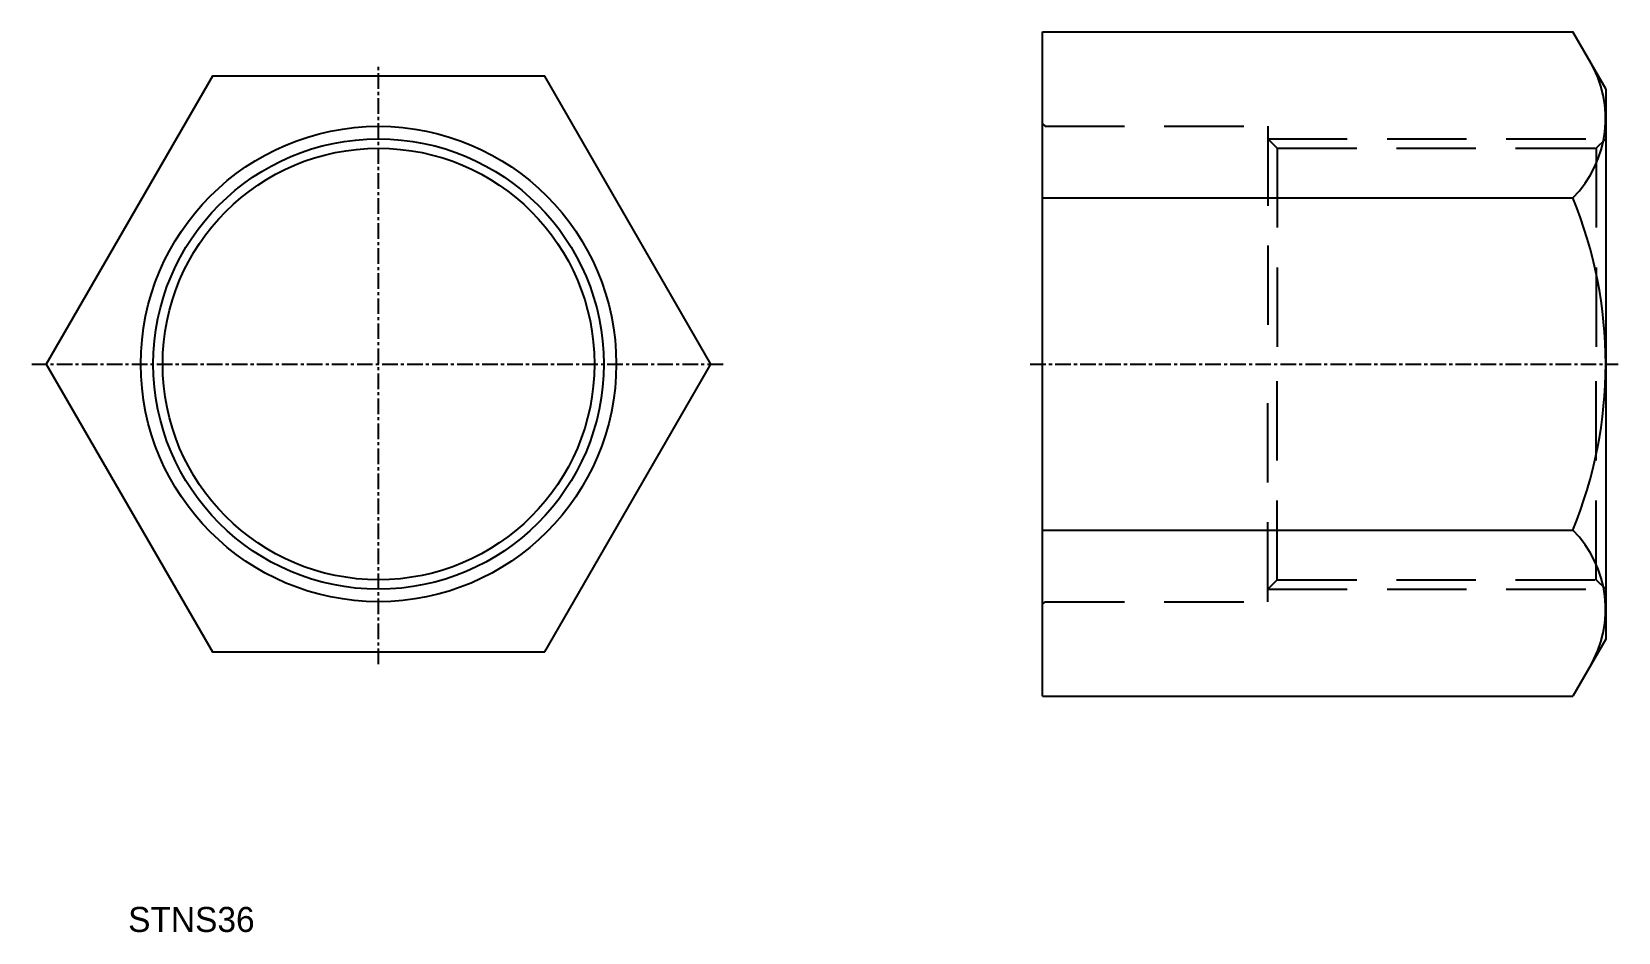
# Model space of a CAD drawing. Extents: x -64 to 63, y -21 to 51.
import ezdxf

# ---------------------------------------------------------------- set-up
doc = ezdxf.new("R2010")
doc.units = 0
doc.linetypes.add('CENTER', pattern=[2, 1.25, -0.25, 0.25, -0.25])
doc.linetypes.add('HIDDEN', pattern=[9.525, 6.35, -3.175])
doc.layers.get('0').update_dxf_attribs({"linetype": 'CONTINUOUS'})
doc.layers.add('18-1-HID', color=4, linetype='HIDDEN')
doc.layers.add('CENTER', color=1, linetype='CENTER')

msp = doc.modelspace()

# ---------------------------------------------------------------- linework, layer by layer
at = {"color": 7, "linetype": 'CONTINUOUS'}
for p, q in [((16.74, -1.92), (16.74, 51.19)), ((16.74, 51.19), (59.11, 51.19)), ((61.74, 46.63), (59.11, 51.19)), ((61.74, 46.63), (61.74, 2.63)), ((16.74, 37.91), (59.11, 37.91)), ((16.74, 11.36), (59.11, 11.36)), ((61.74, 2.63), (59.11, -1.92)), ((16.74, -1.92), (59.11, -1.92))]:
    msp.add_line(p, q, dxfattribs=at)
msp.add_lwpolyline([(-23.05, 1.63), (-9.77, 24.63), (-23.05, 47.63), (-49.61, 47.63), (-62.89, 24.63), (-49.61, 1.63)], close=True, dxfattribs=at)
for radius in [19, 17.25]:
    msp.add_circle((-36.33, 24.63), radius, dxfattribs=at)
at = {"color": 3, "linetype": 'CONTINUOUS'}
msp.add_circle((-36.33, 24.63), 18, dxfattribs=at)
at = {"color": 7, "linetype": 'CONTINUOUS'}
for centre, radius, start, end in [((52.78, 44.25), 8.96, 314.995, 31.3624), ((26.92, 24.63), 34.82, 337.5809, 22.4191), ((52.78, 5.02), 8.96, 328.6376, 45.005)]:
    msp.add_arc(centre, radius, start, end, dxfattribs=at)
at = {"layer": '18-1-HID', "color": 4, "linetype": 'HIDDEN'}
for p, q in [((16.74, 43.83), (16.94, 43.63)), ((16.94, 43.63), (34.74, 43.63)), ((34.74, 43.63), (34.74, 24.63)), ((34.74, 42.63), (61.74, 42.63)), ((34.74, 42.63), (35.49, 41.88)), ((35.49, 41.88), (60.99, 41.88)), ((35.49, 41.88), (35.49, 24.63)), ((60.99, 41.88), (61.74, 42.63)), ((60.99, 41.88), (60.99, 24.63)), ((34.74, 5.63), (34.74, 24.63)), ((35.49, 7.38), (35.49, 24.63)), ((60.99, 7.38), (60.99, 24.63)), ((34.74, 6.63), (35.49, 7.38)), ((34.74, 6.63), (61.74, 6.63)), ((35.49, 7.38), (60.99, 7.38)), ((60.99, 7.38), (61.74, 6.63)), ((16.74, 5.43), (16.94, 5.63)), ((16.94, 5.63), (34.74, 5.63))]:
    msp.add_line(p, q, dxfattribs=at)
at = {"layer": 'CENTER', "color": 1, "linetype": 'CENTER'}
for p, q in [((-36.33, 0.63), (-36.33, 48.63)), ((-64.05, 24.63), (-8.62, 24.63)), ((15.74, 24.63), (62.74, 24.63))]:
    msp.add_line(p, q, dxfattribs=at)

# ---------------------------------------------------------------- texts
at = {"color": 7, "linetype": 'CONTINUOUS'}
msp.add_text('STNS36', height=2, dxfattribs=at).set_placement((-56.34, -20.77))

doc.saveas('drawing.dxf')
